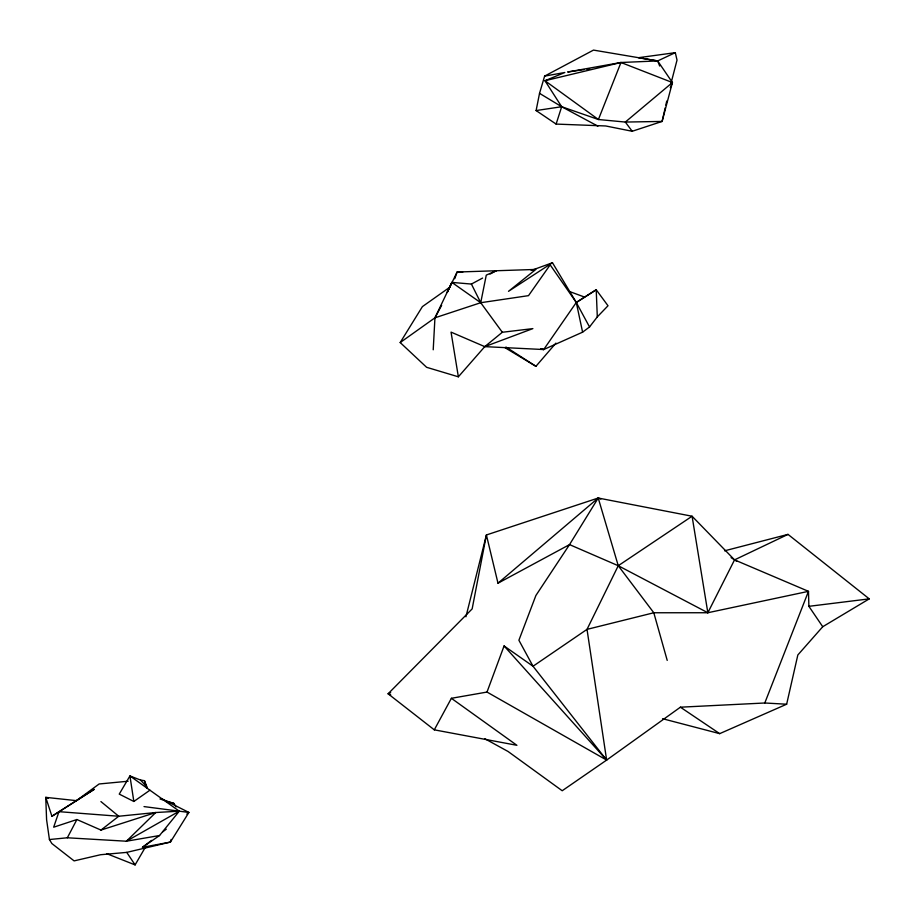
<?xml version="1.0" encoding="UTF-8"?>
<svg xmlns="http://www.w3.org/2000/svg" width="915" height="915" viewBox="0 0 915 915"><rect width="100%" height="100%" fill="white"/><g stroke="black" fill="none" stroke-linecap="round" stroke-linejoin="round"><path stroke-width="1.37" d="M433.218 349.793L434.945 317.814L451.873 282.403L471.408 284.062L482.582 278.069M675.304 52.658L638.464 57.702L657.679 60.928L672.422 82.544L662.105 121.432L632.208 131.268L605.673 125.961L556.114 124.085L536.11 110.566L539.53 93.353L544.619 76.105L593.492 50.096L657.679 60.928L675.304 52.658L677.02 60.104L670.981 83.391M665.194 107.856L662.105 121.432L625.322 122.061L598.41 119.51L561.673 106.723L539.53 93.353M665.811 105.134L666.749 101.062M662.563 718.71L719.693 733.647L786.648 704.218L797.834 654.98L822.734 626.729L869.25 598.868L788.009 534.383L724.577 550.819M465.929 616.779L486.403 534.966L598.227 498.023L692.083 516.232L734.539 559.877L736.941 561.375M171.116 839.432L170.419 842.075L126.75 852.38L100.593 854.724L74.104 860.889L51.846 843.527L49.433 839.535L46.596 819.726L45.75 797.354L76.448 800.648L99.14 783.972L128.123 781.227M556.114 124.085L561.673 106.723L544.963 80.726L564.818 72.502L544.619 76.105M454.732 278.72L457.088 272.041L535.824 269.433L508.5 291.325L552.466 262.731L576.29 302.476L589.535 326.964L582.603 332.168L543.704 349.541L484.767 346.636L451.049 332.122L458.358 376.808L426.619 367.304L400.198 342.553L422.398 306.616L450.066 287.024M600.846 499.087L598.227 498.023L569.53 544.608L497.989 583.198L486.403 534.966L472.151 608.898L388.097 693.787L434.293 729.838L451.381 698.305L487.009 692.06L504.074 645.944L533.022 666.246L606.634 760.079L680.405 707.192L764.791 702.995L786.648 704.218M764.791 702.995L808.483 591.342L734.539 559.877L731.074 557.601M670.283 87.646L672.422 82.544L620.976 62.495L598.41 119.51L544.963 80.726L620.976 62.495L657.679 60.928L659.681 66.017M822.734 626.729L808.883 606.325L808.483 591.342L707.844 612.741L618.254 565.722L569.53 544.608L535.881 595.516L518.897 640.248L533.022 666.246L587.018 629.371L653.802 612.764L707.844 612.741L734.539 559.877L788.009 534.383M49.433 839.535L67.333 837.785L76.906 819.531L100.97 830.077L155.767 812.52L179.294 811.182L188.89 812.44L170.419 842.075L142.443 847.313L151.524 840.393M400.198 342.553L434.945 317.814L441.648 305.347M106.643 853.638L135.088 864.904L145.142 847.622M543.704 349.541L540.937 348.97L543.704 349.541L576.29 302.476L596.214 289.758L608.006 305.759L597.301 316.887L589.535 326.964M142.443 847.313L159.53 835.532L179.294 811.182L129.93 775.931L119.247 794.106L133.842 801.471L149.934 790.205M505.149 347.769L535.927 366.32L555.92 343.114M458.358 376.808L484.767 346.636L502.324 332.271L532.873 328.611L484.767 346.636M497.989 583.198L598.227 498.023L618.254 565.722L653.802 612.764L667.218 660.401M672.422 82.544L625.322 122.061L632.208 131.268M186.832 814.11L188.89 812.44L162.275 799.024M100.97 830.077L118.744 816.249L155.767 812.52L126.396 841.217L67.333 837.785M162.881 831.746L166.29 829.162M51.915 816.271L94.096 789.405L51.915 816.271L45.75 797.354L48.415 798.349M582.603 332.168L576.29 302.476L596.214 289.758L597.301 316.887M490.04 274.077L496.25 270.749L486.277 275.118L480.718 302.716L502.324 332.271M390.671 692.666L388.097 693.787L390.728 694.908M531.18 270.485L552.466 262.731M434.945 317.814L480.718 302.716L528.515 295.648L550.155 264.87L576.29 302.476M76.906 819.531L53.665 827.206L58.995 811.674L118.744 816.249L100.913 801.563M620.976 62.495L567.677 71.999L584.147 69.574M159.53 835.532L126.396 841.217L179.294 811.182L144.01 806.595M536.11 110.566L561.673 106.723L597.907 126.156M586.881 69.174L589.626 68.774M808.883 606.325L869.25 598.868M462.727 272.201L457.088 272.041L447.218 292.457L451.873 282.403L480.718 302.716L471.408 284.062M133.842 801.471L129.93 775.931L140.544 780.06L144.433 780.689L147.441 788.124M434.293 729.838L516.906 745.302L451.381 698.305M166.015 801.357L173.85 803.37L176.069 806.881M159.976 798.967L173.85 803.37M570.056 291.713L584.388 297.009M484.664 738.634L508.042 751.467L562.199 790.743L606.634 760.079L587.018 629.371L618.254 565.722L692.083 516.232L707.844 612.741M487.009 692.06L606.634 760.079L504.074 645.944M505.938 347.037L535.927 366.32M680.405 707.192L719.693 733.647M140.544 780.06L146.034 785.996L147.178 788.364M126.75 852.38L135.088 864.904M144.433 780.689L146.034 785.996"/></g></svg>
